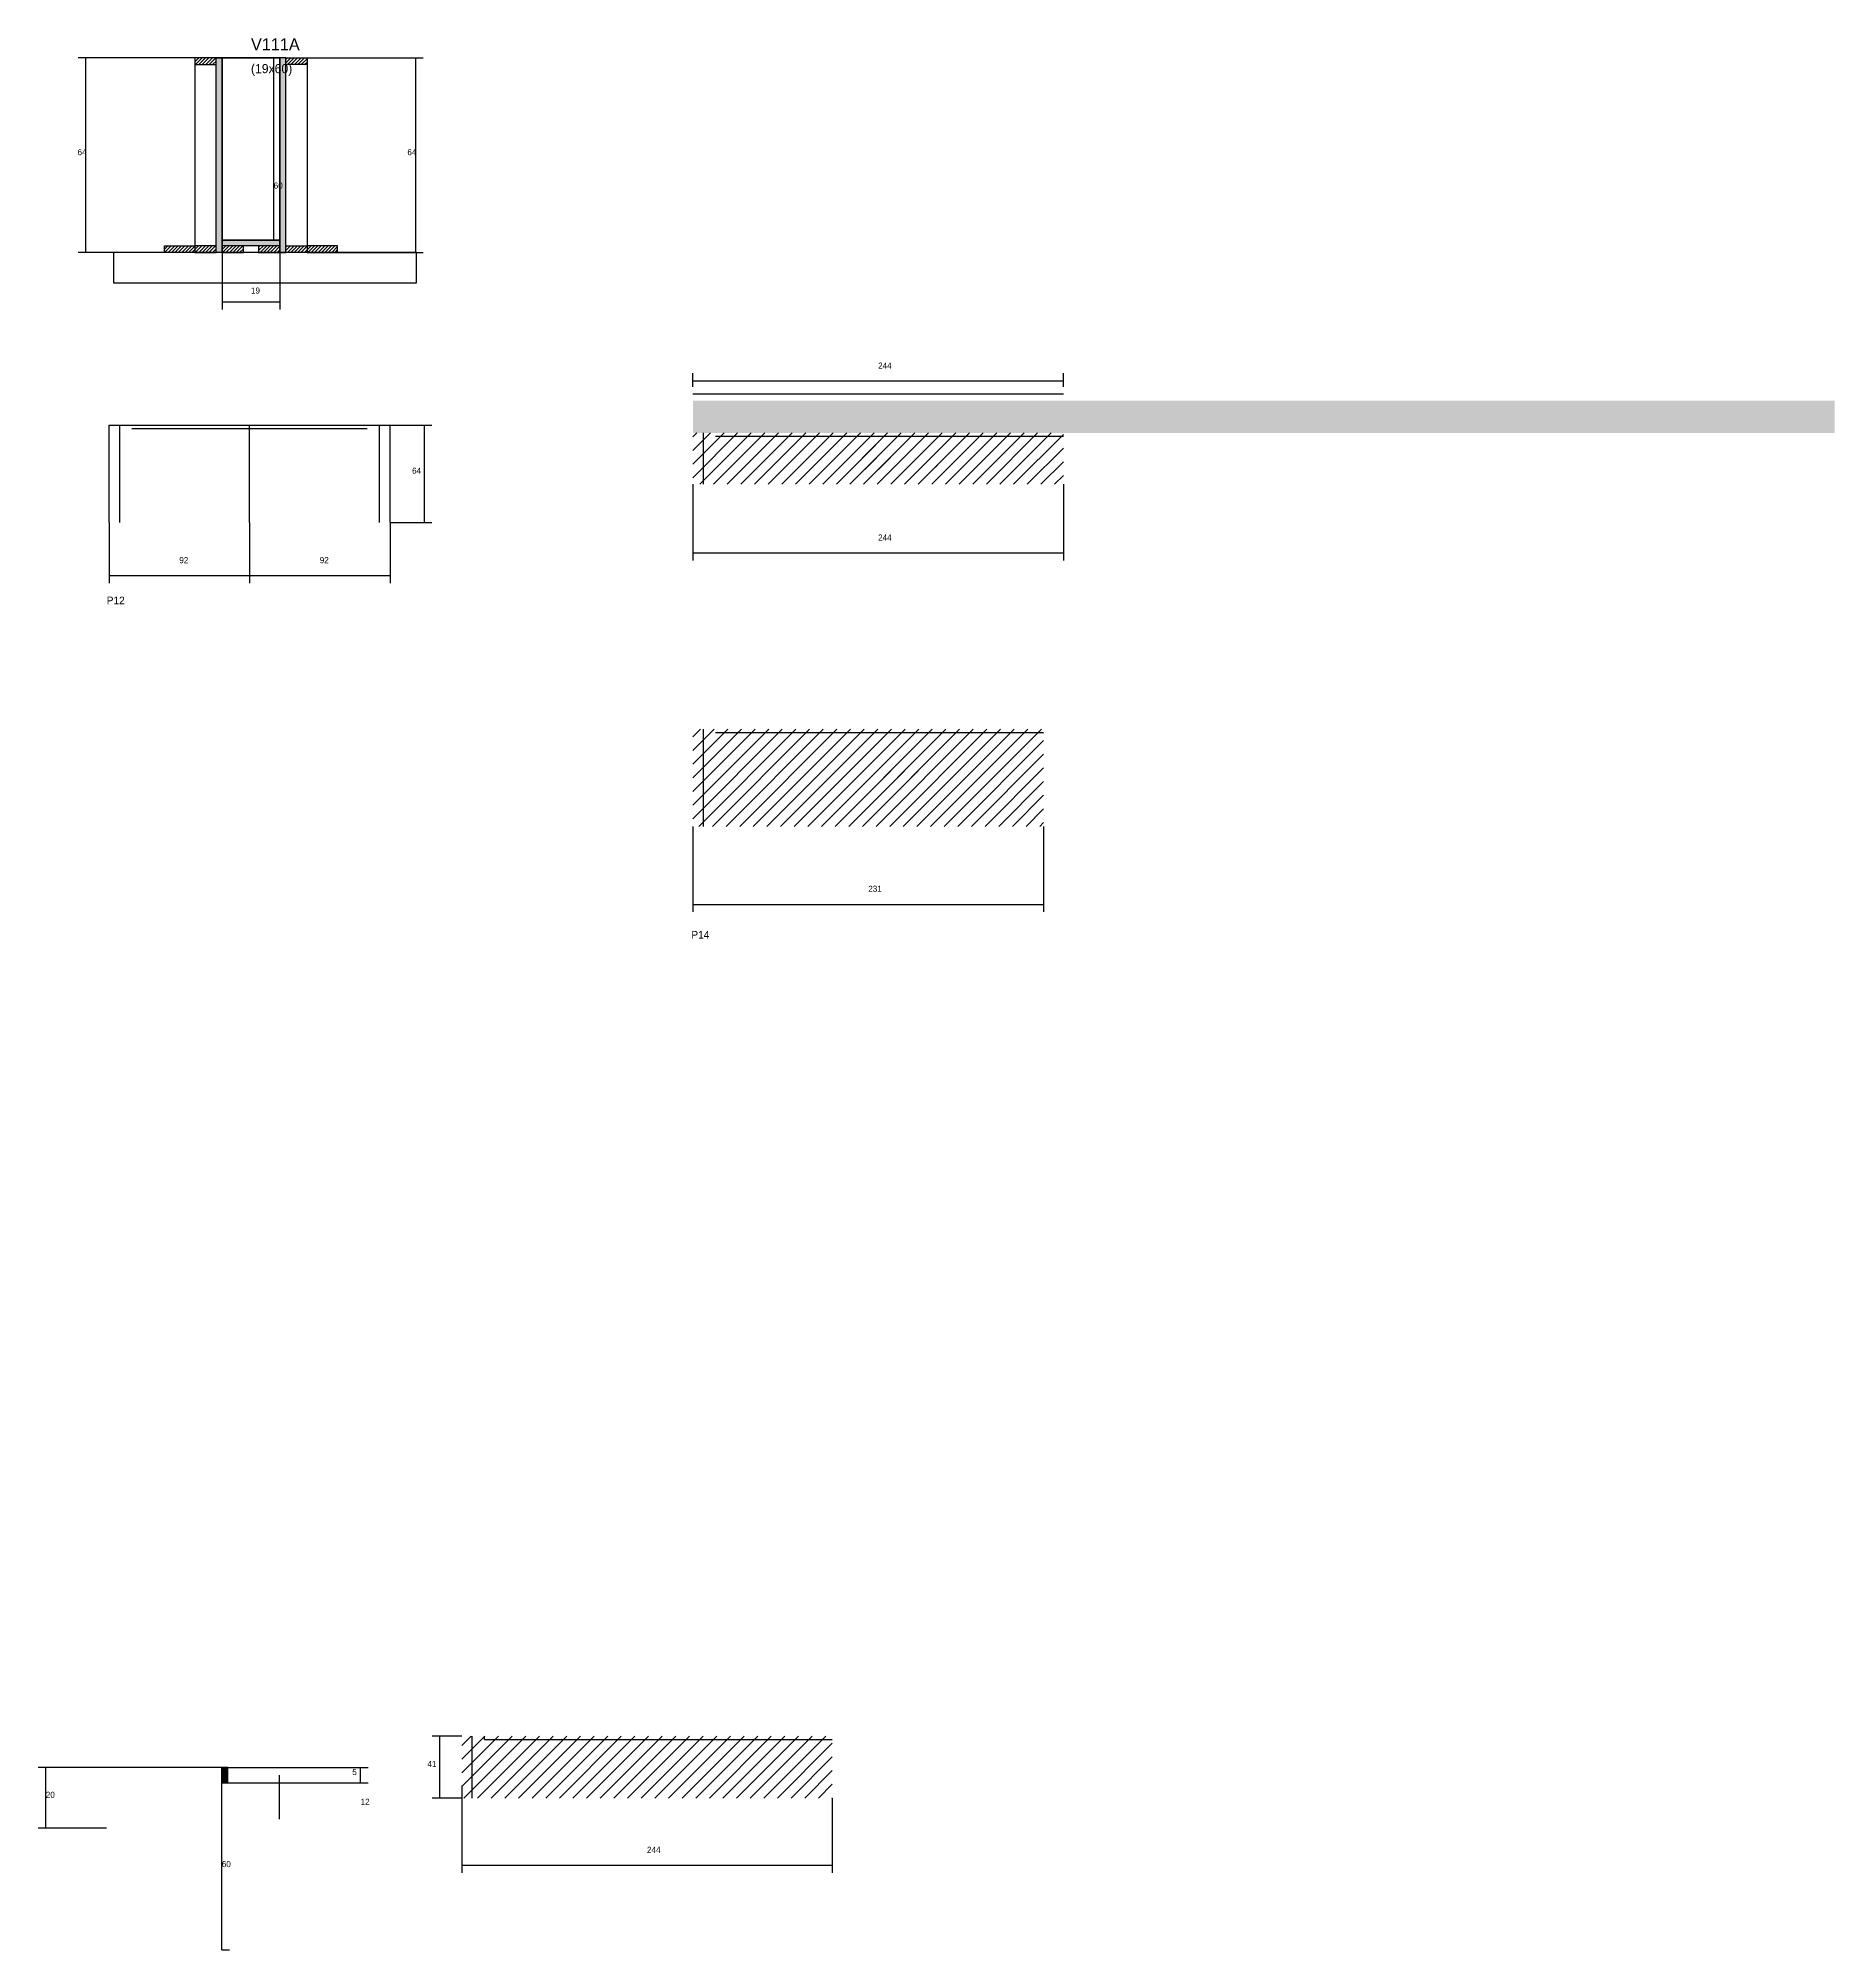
# Model space of a CAD drawing. Header units: metres. Extents: x 140466 to 143212, y 31923 to 33264.
# Drawn here: x 142029 to 143212, y 31923 to 33181 of the extents above; entities that cross this region are included whole.
import ezdxf

# ---------------------------------------------------------------- set-up
doc = ezdxf.new("R2010")
doc.units = ezdxf.units.M
for name, color, linetype in [('CONCRETO', 251, 'Continuous'), ('COTA', 241, 'Continuous'), ('Hachura', 253, 'Continuous'), ('Madeira', 126, 'Continuous'), ('NOMENCLATURA', 7, 'Continuous'), ('Painéis', 200, 'Continuous'), ('SARR_2.2x7', 40, 'Continuous'), ('SARR_EDITAR', 141, 'Continuous'), ('Texto Seção', 7, 'Continuous')]:
    doc.layers.add(name, color=color, linetype=linetype)

msp = doc.modelspace()

# ---------------------------------------------------------------- hatches: boundary and pattern name
at = {"layer": 'COTA'}
h = msp.add_hatch(dxfattribs=at)
h.set_pattern_fill('AR-CONC', scale=0.03)
h.paths.add_polyline_path([(143212, 32942.6), (142460, 32942.6), (142460, 32921.4), (143212, 32921.4)])
at = {"layer": 'Hachura'}
h = msp.add_hatch(dxfattribs=at)
h.set_pattern_fill('ANSI31', scale=0.5)
h.paths.add_polyline_path([(142146, 33163.8), (142146, 33168.2), (142146, 33168.2), (142132, 33168.2), (142132, 33168.2), (142132, 33163.8), (142132, 33163.8), (142146, 33163.8)])
h = msp.add_hatch(color=8, dxfattribs=at)
h.dxf.hatch_style = 1
h.paths.add_polyline_path([(142146, 33168.2), (142150, 33168.2), (142150, 33168.2), (142150, 33040.2), (142150, 33040.2), (142146, 33040.2), (142146, 33040.2), (142146, 33168.2)])
h = msp.add_hatch(color=8, dxfattribs=at)
h.dxf.hatch_style = 1
h.paths.add_polyline_path([(142192, 33168.2), (142188, 33168.2), (142188, 33168.2), (142188, 33040.2), (142188, 33040.2), (142192, 33040.2), (142192, 33040.2), (142192, 33168.2)])
h = msp.add_hatch(dxfattribs=at)
h.set_pattern_fill('ANSI31', scale=0.5)
h.paths.add_polyline_path([(142192, 33163.8), (142192, 33168.2), (142192, 33168.2), (142206, 33168.2), (142206, 33168.2), (142206, 33163.8), (142206, 33163.8), (142192, 33163.8)])
h = msp.add_hatch(color=8, dxfattribs=at)
h.dxf.hatch_style = 1
h.paths.add_polyline_path([(142150, 33044.6), (142150, 33048.2), (142150, 33048.2), (142188, 33048.2), (142188, 33048.2), (142188, 33044.6), (142188, 33044.6), (142150, 33044.6)])
h = msp.add_hatch(dxfattribs=at)
h.set_pattern_fill('ANSI31', scale=0.5)
h.paths.add_polyline_path([(142112, 33040.2), (142112, 33044.6), (142112, 33044.6), (142132, 33044.6), (142132, 33044.6), (142132, 33040.2), (142132, 33040.2), (142112, 33040.2)])
h = msp.add_hatch(dxfattribs=at)
h.set_pattern_fill('ANSI31', scale=0.5)
h.paths.add_polyline_path([(142146, 33040.2), (142146, 33044.6), (142146, 33044.6), (142132, 33044.6), (142132, 33044.6), (142132, 33040.2), (142132, 33040.2), (142146, 33040.2)])
h = msp.add_hatch(dxfattribs=at)
h.set_pattern_fill('ANSI31', scale=0.5)
h.paths.add_polyline_path([(142164, 33040.2), (142164, 33044.6), (142164, 33044.6), (142150, 33044.6), (142150, 33044.6), (142150, 33040.2), (142150, 33040.2), (142164, 33040.2)])
h = msp.add_hatch(dxfattribs=at)
h.set_pattern_fill('ANSI31', scale=0.5)
h.paths.add_polyline_path([(142188, 33040.2), (142188, 33044.6), (142188, 33044.6), (142174, 33044.6), (142174, 33044.6), (142174, 33040.2), (142174, 33040.2), (142188, 33040.2)])
h = msp.add_hatch(dxfattribs=at)
h.set_pattern_fill('ANSI31', scale=0.5)
h.paths.add_polyline_path([(142192, 33040.2), (142192, 33044.6), (142192, 33044.6), (142206, 33044.6), (142206, 33044.6), (142206, 33040.2), (142206, 33040.2), (142192, 33040.2)])
h = msp.add_hatch(dxfattribs=at)
h.set_pattern_fill('ANSI31', scale=0.5)
h.paths.add_polyline_path([(142226, 33040.2), (142226, 33044.6), (142226, 33044.6), (142206, 33044.6), (142206, 33044.6), (142206, 33040.2), (142206, 33040.2), (142226, 33040.2)])
h = msp.add_hatch(dxfattribs=at)
h.set_pattern_fill('ANSI31', scale=2)
h.paths.add_polyline_path([(142704, 32921.4), (142460, 32921.4), (142460, 32887.6), (142704, 32887.6)])
h = msp.add_hatch(dxfattribs=at)
h.set_pattern_fill('ANSI31', scale=2)
h.paths.add_polyline_path([(142552.4, 32897.3), (142620, 32897.3), (142620, 32897.3), (142625.5, 32913.3), (142625.5, 32913.3), (142557.9, 32913.3), (142557.9, 32913.3), (142552.4, 32897.3)])
h = msp.add_hatch(dxfattribs=at)
h.set_pattern_fill('ANSI31', scale=2)
h.paths.add_polyline_path([(142691, 32726.3), (142460, 32726.3), (142460, 32662.3), (142691, 32662.3), (142691, 32682.3)])
h = msp.add_hatch(dxfattribs=at)
h.set_pattern_fill('ANSI31', scale=2)
h.paths.add_polyline_path([(142541.2, 32683), (142608.8, 32683), (142608.8, 32683), (142614.3, 32699), (142614.3, 32699), (142546.7, 32699), (142546.7, 32699), (142541.2, 32683)])
h = msp.add_hatch(dxfattribs=at)
h.set_pattern_fill('ANSI31', scale=2)
h.paths.add_polyline_path([(142551.8, 32022.7), (142551.8, 32063.5), (142307.8, 32063.5), (142307.8, 32022.7)])
h = msp.add_hatch(color=8, dxfattribs=at)
h.dxf.hatch_style = 1
h.paths.add_polyline_path([(142153.8, 32042.8), (142149.8, 32042.8), (142149.8, 32042.8), (142149.8, 32032.8), (142149.8, 32032.8), (142153.8, 32032.8), (142153.8, 32032.8), (142153.8, 32042.8)])

# ---------------------------------------------------------------- linework, layer by layer
at = {"layer": 'CONCRETO'}
for points in [[(142150, 33168.2), (142150, 33168.2), (142150, 33168.2), (142150, 33168.2), (142188, 33168.2), (142188, 33168.2), (142188, 33168.2), (142188, 33048.2), (142150, 33048.2), (142150, 33168.2)], [(142150, 33048.2), (142188, 33048.2), (142188, 33168.2), (142150, 33168.2)]]:
    msp.add_lwpolyline(points, close=True, dxfattribs=at)
msp.add_lwpolyline([(142149.8, 32032.8), (142149.8, 32042.8), (142149.8, 32042.8), (142149.8, 32042.8), (142111.8, 32042.8), (142073.8, 32042.8)], dxfattribs=at)
at = {"layer": 'COTA'}
for p, q in [((142150, 33168.2), (142055.3, 33168.2)), ((142060.3, 33040.2), (142060.3, 33168.2)), ((142188, 33168.2), (142179, 33168.2)), ((142184, 33048.2), (142184, 33168.2)), ((142206, 33168.2), (142282.5, 33168.2)), ((142277.5, 33040.2), (142277.5, 33168.2)), ((142188, 33048.2), (142179, 33048.2)), ((142112, 33040.2), (142055.3, 33040.2)), ((142150, 33044.6), (142150, 33002.6)), ((142188, 33044.6), (142188, 33002.6)), ((142226, 33040.2), (142282.5, 33040.2)), ((142150, 33007.6), (142188, 33007.6)), ((142460, 32951.6), (142460, 32960.6)), ((142704, 32951.6), (142704, 32960.6)), ((142460, 32955.6), (142704, 32955.6)), ((142260.6, 32926.5), (142288.2, 32926.5)), ((142283.2, 32862.5), (142283.2, 32926.5)), ((142460, 32887.6), (142460, 32837.4)), ((142704, 32887.6), (142704, 32837.4)), ((142075.6, 32862.5), (142075.6, 32822.5)), ((142168.1, 32862.5), (142168.1, 32822.5)), ((142260.6, 32862.5), (142288.2, 32862.5)), ((142460, 32842.4), (142704, 32842.4)), ((142075.6, 32827.5), (142168.1, 32827.5)), ((142460, 32662.3), (142460, 32606)), ((142691, 32662.3), (142691, 32606)), ((142460, 32611), (142691, 32611)), ((142307.8, 32063.5), (142288.3, 32063.5)), ((142293.3, 32022.7), (142293.3, 32063.5)), ((142073.8, 32042.8), (142028.9, 32042.8)), ((142033.9, 32002.8), (142033.9, 32042.8)), ((142149.8, 31922.8), (142149.8, 32042.8)), ((142149.8, 32042.8), (142154.8, 32042.8)), ((142153.8, 32042.8), (142246.2, 32042.8)), ((142241.2, 32032.8), (142241.2, 32042.8)), ((142153.8, 32032.8), (142153.8, 32037.8)), ((142153.8, 32032.8), (142187.8, 32032.8)), ((142153.8, 32032.8), (142246.2, 32032.8)), ((142187.8, 32008.8), (142187.8, 32037.8)), ((142307.8, 32031), (142307.8, 31973.5)), ((142307.8, 32022.7), (142288.3, 32022.7)), ((142551.8, 32022.7), (142551.8, 31973.5)), ((142073.8, 32002.8), (142028.9, 32002.8)), ((142307.8, 31978.5), (142551.8, 31978.5)), ((142149.8, 31922.8), (142154.8, 31922.8))]:
    msp.add_line(p, q, dxfattribs=at)
at = {"layer": 'Madeira'}
for points in [[(142146, 33163.8), (142146, 33168.2), (142132, 33168.2), (142132, 33163.8)], [(142146, 33168.2), (142132, 33168.2), (142132, 33040.2), (142146, 33040.2)], [(142192, 33163.8), (142192, 33168.2), (142206, 33168.2), (142206, 33163.8)], [(142192, 33168.2), (142206, 33168.2), (142206, 33040.2), (142192, 33040.2)], [(142078.5, 33020.2), (142278.1, 33020.2), (142278.1, 33040.2), (142078.5, 33040.2)], [(142112, 33040.2), (142112, 33044.6), (142132, 33044.6), (142132, 33040.2)], [(142146, 33040.2), (142146, 33044.6), (142132, 33044.6), (142132, 33040.2)], [(142164, 33040.2), (142164, 33044.6), (142150, 33044.6), (142150, 33040.2)], [(142188, 33040.2), (142188, 33044.6), (142174, 33044.6), (142174, 33040.2)], [(142192, 33040.2), (142192, 33044.6), (142206, 33044.6), (142206, 33040.2)], [(142226, 33040.2), (142226, 33044.6), (142206, 33044.6), (142206, 33040.2)]]:
    msp.add_lwpolyline(points, close=True, dxfattribs=at)
at = {"layer": 'Painéis'}
for p, q in [((142150, 33040.2), (142150, 33168.2)), ((142188, 33040.2), (142188, 33168.2)), ((142150, 33048.2), (142188, 33048.2)), ((142150, 33044.6), (142150, 33048.2)), ((142188, 33044.6), (142188, 33048.2)), ((142075.6, 32926.5), (142260.6, 32926.5)), ((142075.6, 32862.5), (142075.6, 32926.5)), ((142168.1, 32862.5), (142168.1, 32926.5)), ((142260.6, 32862.5), (142260.6, 32926.5)), ((142168.1, 32862.5), (142168.1, 32822.5)), ((142260.6, 32862.5), (142260.6, 32822.5)), ((142168.1, 32827.5), (142260.6, 32827.5))]:
    msp.add_line(p, q, dxfattribs=at)
for points in [[(142146, 33168.2), (142150, 33168.2), (142150, 33040.2), (142146, 33040.2)], [(142192, 33168.2), (142188, 33168.2), (142188, 33040.2), (142192, 33040.2)], [(142150, 33044.6), (142150, 33048.2), (142188, 33048.2), (142188, 33044.6)], [(142153.8, 32042.8), (142149.8, 32042.8), (142149.8, 32032.8), (142153.8, 32032.8)]]:
    msp.add_lwpolyline(points, close=True, dxfattribs=at)
at = {"layer": 'SARR_2.2x7'}
for p, q in [((142082.6, 32862.5), (142082.6, 32926.5)), ((142090.6, 32924.3), (142168.1, 32924.3)), ((142168.1, 32924.3), (142245.6, 32924.3)), ((142253.6, 32862.5), (142253.6, 32926.5)), ((142467, 32887.6), (142467, 32921.4)), ((142475, 32919.2), (142704, 32919.2)), ((142467, 32662.3), (142467, 32726.3)), ((142475, 32724.1), (142691, 32724.1)), ((142314.7, 32022.7), (142314.7, 32063.5)), ((142322.7, 32061.3), (142322.7, 32063.5)), ((142322.7, 32061.3), (142551.8, 32061.3))]:
    msp.add_line(p, q, dxfattribs=at)
at = {"layer": 'SARR_EDITAR'}
msp.add_line((142460, 32947.1), (142704, 32947.1), dxfattribs=at)

# ---------------------------------------------------------------- texts
at = {"layer": 'COTA'}
for s, p in [('64', (142054.8, 33104.2)), ('64', (142272, 33104.2)), ('60', (142184, 33082.2)), ('19', (142169, 33013.1)), ('244', (142582, 32963.7)), ('64', (142275.1, 32894.5)), ('244', (142582, 32850.5)), ('92', (142121.8, 32835.6)), ('231', (142575.5, 32619.3)), ('5', (142235.7, 32037.8)), ('41', (142285.2, 32043.1)), ('20', (142033.9, 32022.8)), ('12', (142241.2, 32018.2)), ('244', (142429.8, 31986.6)), ('60', (142149.8, 31977.2))]:
    msp.add_text(s, height=4, dxfattribs=at).set_placement(p)
at = {"layer": 'NOMENCLATURA'}
for s, p in [('P12', (142074, 32808.6)), ('P14', (142459, 32588.5))]:
    msp.add_text(s, height=5, dxfattribs=at).set_placement(p)
at = {"layer": 'Painéis'}
msp.add_text('92', height=4, dxfattribs=at).set_placement((142214.3, 32835.6))
at = {"layer": 'Texto Seção'}
for s, height, p in [('V111A', 8, (142169, 33173.2)), ('(19x60)', 6, (142169, 33158.2))]:
    msp.add_text(s, height=height, dxfattribs=at).set_placement(p)

doc.saveas('drawing.dxf')
